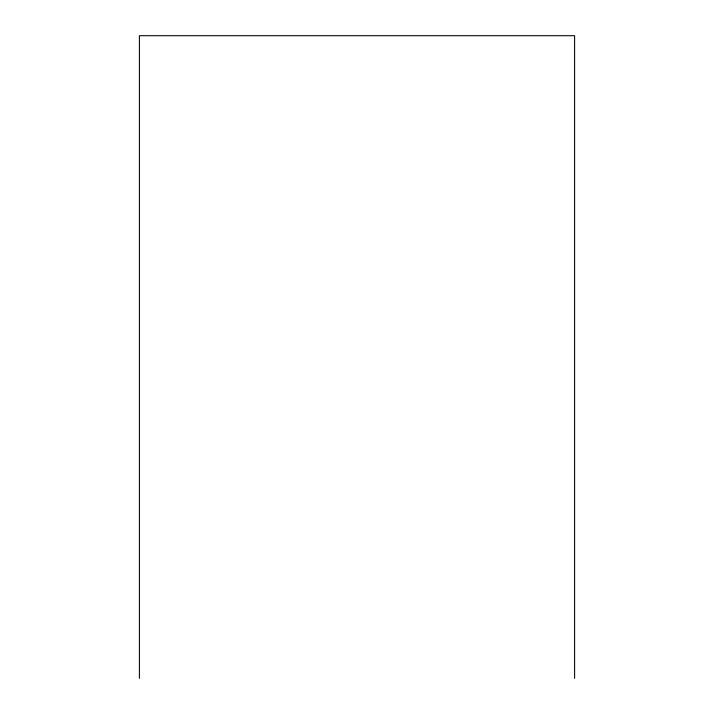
<?xml version="1.0" encoding="UTF-8"?>
<svg xmlns="http://www.w3.org/2000/svg" width="714" height="714" viewBox="0 0 714 714"><rect width="100%" height="100%" fill="white"/><g stroke="black" fill="none" stroke-linecap="round" stroke-linejoin="round"><path stroke-width="1.07" d="M574.6 678.3L574.6 35.7L139.4 35.7L139.4 678.3"/></g></svg>
